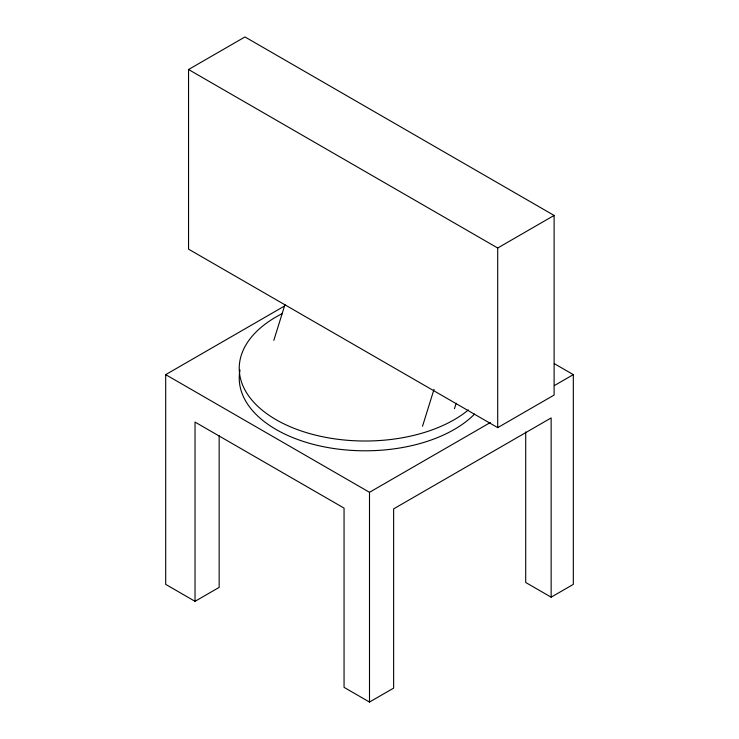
<?xml version="1.0" encoding="UTF-8"?>
<svg xmlns="http://www.w3.org/2000/svg" width="739" height="739" viewBox="0 0 739 739"><rect width="100%" height="100%" fill="white"/><g stroke="black" fill="none" stroke-linecap="round" stroke-linejoin="round"><path stroke-width="1.11" d="M273.809 340.393L284.986 304.551M422.514 426.255L434.024 389.324M454.457 408.695L456.157 403.263M188.547 69.521L244.96 36.95L554.111 215.437L554.111 395.06L497.698 427.632L188.547 249.145L188.547 69.521L497.698 248.008L554.111 215.437M219.16 435.724L219.16 587.385L195.031 601.324L165.684 584.373L165.684 374.636L284.58 305.992M165.684 374.636L369.5 492.303L490.391 422.505M554.333 385.592L573.316 374.636L573.316 584.373L551.146 597.177L525.706 582.489L525.706 431.973M195.031 601.324L195.031 422.08L344.06 508.118L344.06 687.362L369.5 702.05L393.628 688.12L393.628 508.875L551.146 417.932L551.146 597.177M554.333 363.671L573.316 374.636M497.698 248.008L497.698 427.632M369.5 492.303L369.5 702.05M474.54 414.099A125.907 72.69 0 0 1 326.139 447.224A125.907 72.69 0 0 1 240.027 369.99M468.369 409.942A125.907 72.69 0 0 1 281.005 422.394A125.907 72.69 0 0 1 282.427 313.512"/></g></svg>
